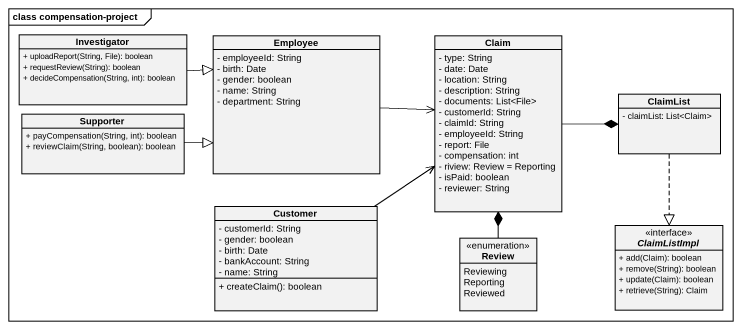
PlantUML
@startuml
mainframe class compensation-project
hide circle
hide empty members
skinparam classAttributeIconSize 0
class Investigator {
  + uploadReport(String, File): boolean
  + requestReview(String): boolean
  + decideCompensation(String, int): boolean
}
class Employee {
  - employeeId: String
  - birth: Date
  - gender: boolean
  - name: String
  - department: String
}
class Claim {
  - type: String
  - date: Date
  - location: String
  - description: String
  - documents: List<File>
  - customerId: String
  - claimId: String
  - employeeId: String
  - report: File
  - compensation: int
  - riview: Review = Reporting
  - isPaid: boolean
  - reviewer: String
}
class Supporter {
  + payCompensation(String, int): boolean
  + reviewClaim(String, boolean): boolean
}
class ClaimList {
  - claimList: List<Claim>
}
class Customer {
  - customerId: String
  - gender: boolean
  - birth: Date
  - bankAccount: String
  - name: String
  + createClaim(): boolean
}
enum Review {
  Reviewing
  Reporting
  Reviewed
}
interface ClaimListImpl {
  + add(Claim): boolean
  + remove(String): boolean
  + update(Claim): boolean
  + retrieve(String): Claim
}
Investigator -right-|> Employee
Employee -right-> Claim
Claim -right-* ClaimList
Supporter -right-|> Employee
ClaimList ..|> ClaimListImpl
Customer -up-> Claim
Review -up-* Claim
@enduml
